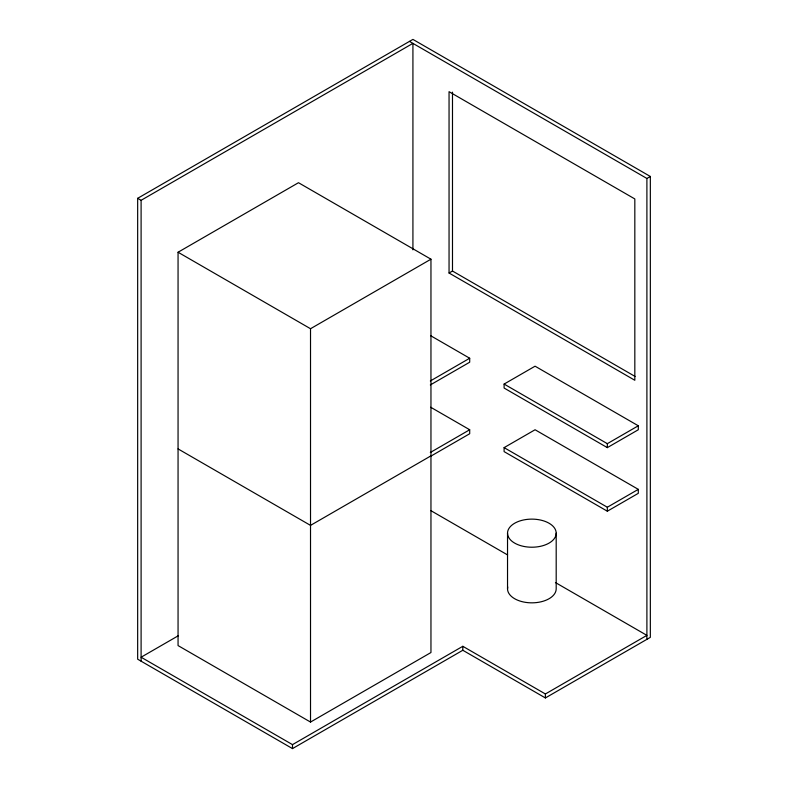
<?xml version="1.0" encoding="UTF-8"?>
<svg xmlns="http://www.w3.org/2000/svg" width="788" height="788" viewBox="0 0 788 788"><rect width="100%" height="100%" fill="white"/><g stroke="black" fill="none" stroke-linecap="round" stroke-linejoin="round"><path stroke-width="1.18" d="M137.664 198.32L412.922 39.4L650.336 176.473L650.336 637.354L545.394 697.941L462.812 650.267L292.496 748.6L137.664 659.201L137.664 198.32L141.101 200.31L412.922 43.37L412.922 249.845M178.058 252.239L298.485 182.708L430.957 259.193L430.957 652.533L310.521 722.064L178.058 645.579L178.058 252.239L310.521 328.724L430.957 259.193M449.052 273.022L634.823 380.269L634.823 198.94L449.052 91.684L449.052 273.022L452.489 271.033L635.079 376.447M409.484 41.39L646.899 178.462L650.336 176.473M430.327 380.978L469.697 358.244L469.697 362.214L430.327 384.948M504.103 384.071L535.072 366.193L638.3 425.786L638.3 429.755L607.331 447.633L504.103 388.041L504.103 384.071L607.331 443.664L638.3 425.786M430.327 452.489L469.697 429.755L469.697 433.735L430.327 456.469M430.957 455.858L310.521 525.389L178.058 448.904M178.413 635.68L141.101 657.222L292.496 744.63L462.812 646.298L545.394 693.972L646.899 635.364L555.442 582.559M504.103 447.633L535.072 429.755L638.3 489.358L638.3 493.327L607.331 511.205L504.103 451.613L504.103 447.633L607.331 507.236L638.3 489.358M430.681 335.718L469.697 358.244M430.681 407.238L469.697 429.755M431.006 510.722L507.58 554.929M646.899 178.462L646.899 639.344M607.331 443.664L607.331 447.633M607.331 507.236L607.331 511.205M556.19 533.171A24.329 14.046 0 0 1 519.696 545.335A24.329 14.046 0 0 1 519.696 521.006A24.329 14.046 0 0 1 556.19 533.171L556.19 588.794A24.329 14.046 0 0 1 530.275 602.81A24.329 14.046 0 0 1 507.738 586.962M545.394 693.972L545.394 697.941M507.531 533.171L507.531 588.794M462.812 646.298L462.812 650.267M452.489 92.147L452.489 271.033M310.521 328.724L310.521 722.064M292.496 744.63L292.496 748.6M141.101 200.31L141.101 661.191"/></g></svg>
